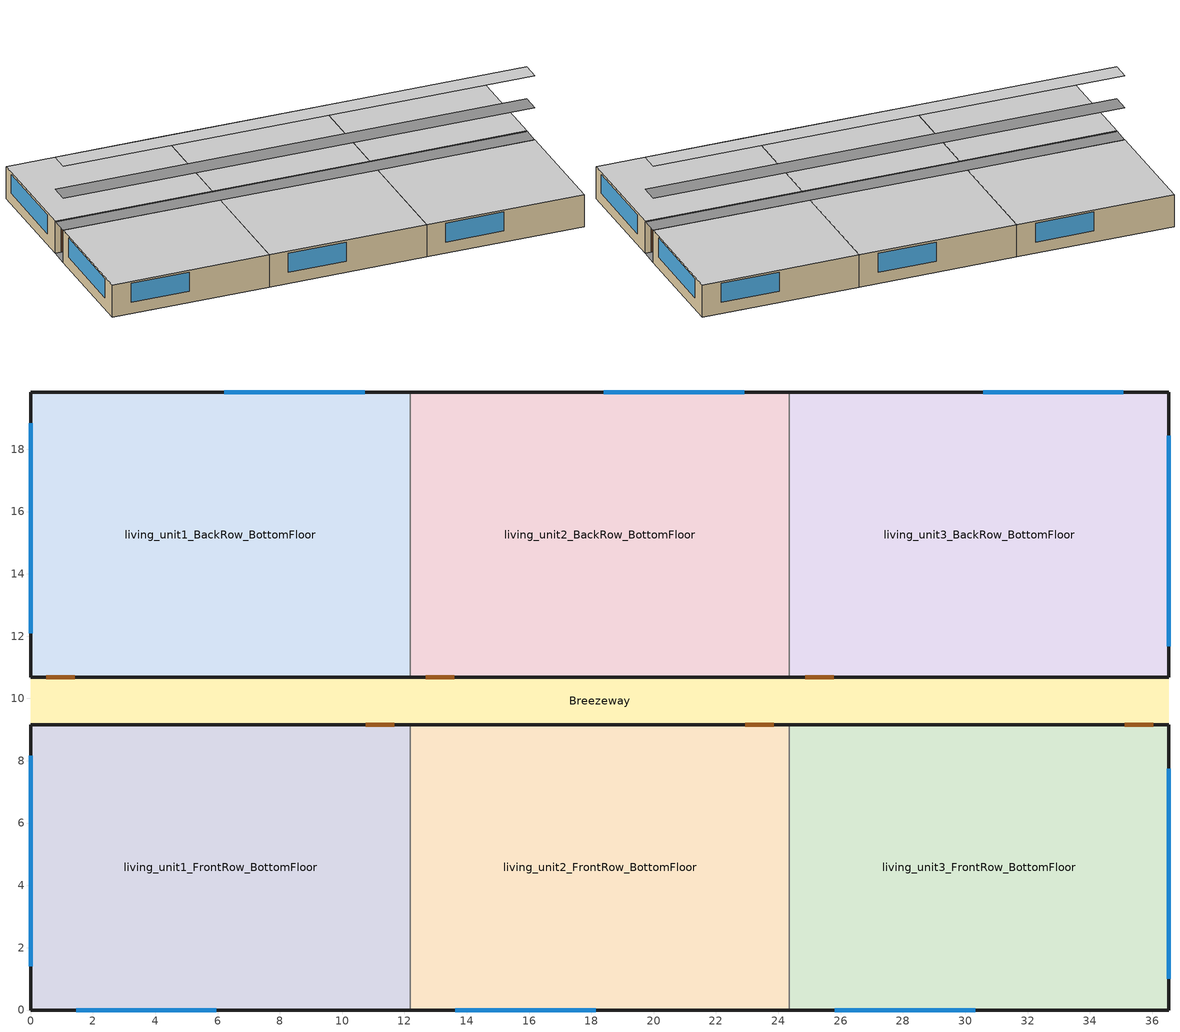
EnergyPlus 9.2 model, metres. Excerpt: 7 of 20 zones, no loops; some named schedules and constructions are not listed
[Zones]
living_unit1_FrontRow_BottomFloor
 floor ground (ext-floor-en-std-replaceme-res-replaceme): 12.18,0 0,0 0,9.16 12.18,9.16 z0.15
 wall outside (ext-wall-en-std-replaceme-res-replaceme): 12.18,9.16 0,9.16 0,0 12.18,0 z0.15:2.74
 wall to living_unit2_FrontRow_BottomFloor (interiorwall-res-replaceme): 12.18,0 12.18,9.16 z0.15:2.74
 window (ext-window-en-std-replaceme): 1.46,0 5.96,0 / 0,8.16 0,1.41 z1.07:2.59
 door (ext-door-en-std-replaceme): 11.68,9.16 10.76,9.16 z0.15:2.29
 ceiling to living_unit1_FrontRow_MiddleFloor (ceiling-floor-layer): 0,0 12.18,0 12.18,9.16 0,9.16 z2.74
living_unit2_FrontRow_BottomFloor
 floor ground (ext-floor-en-std-replaceme-res-replaceme): 24.36,0 12.18,0 12.18,9.16 24.36,9.16 z0.15
 wall outside (ext-wall-en-std-replaceme-res-replaceme): 12.18,0 24.36,0 / 24.36,9.16 12.18,9.16 z0.15:2.74
 wall to living_unit3_FrontRow_BottomFloor (interiorwall-res-replaceme): 24.36,0 24.36,9.16 z0.15:2.74
 window (ext-window-en-std-replaceme): 13.64,0 18.14,0 z1.07:2.59
 door (ext-door-en-std-replaceme): 23.86,9.16 22.94,9.16 z0.15:2.29
 ceiling to living_unit2_FrontRow_MiddleFloor (ceiling-floor-layer): 12.18,0 24.36,0 24.36,9.16 12.18,9.16 z2.74
living_unit3_FrontRow_BottomFloor
 floor ground (ext-floor-en-std-replaceme-res-replaceme): 36.54,0 24.36,0 24.36,9.16 36.54,9.16 z0.15
 wall outside (ext-wall-en-std-replaceme-res-replaceme): 24.36,0 36.54,0 36.54,9.16 24.36,9.16 z0.15:2.74
 window (ext-window-en-std-replaceme): 36.54,1 36.54,7.75 / 25.82,0 30.32,0 z1.07:2.59
 door (ext-door-en-std-replaceme): 36.04,9.16 35.12,9.16 z0.15:2.29
 ceiling to living_unit3_FrontRow_MiddleFloor (ceiling-floor-layer): 24.36,0 36.54,0 36.54,9.16 24.36,9.16 z2.74
living_unit1_BackRow_BottomFloor
 floor ground (ext-floor-en-std-replaceme-res-replaceme): 12.18,10.68 0,10.68 0,19.84 12.18,19.84 z0.15
 wall outside (ext-wall-en-std-replaceme-res-replaceme): 12.18,19.84 0,19.84 0,10.68 12.18,10.68 z0.15:2.74
 wall to living_unit2_BackRow_BottomFloor (interiorwall-res-replaceme): 12.18,10.68 12.18,19.84 z0.15:2.74
 window (ext-window-en-std-replaceme): 10.72,19.84 6.22,19.84 / 0,18.84 0,12.09 z1.07:2.59
 door (ext-door-en-std-replaceme): 0.5,10.68 1.41,10.68 z0.15:2.29
 ceiling to living_unit1_BackRow_MiddleFloor (ceiling-floor-layer): 0,10.68 12.18,10.68 12.18,19.84 0,19.84 z2.74
living_unit2_BackRow_BottomFloor
 floor ground (ext-floor-en-std-replaceme-res-replaceme): 24.36,10.68 12.18,10.68 12.18,19.84 24.36,19.84 z0.15
 wall outside (ext-wall-en-std-replaceme-res-replaceme): 12.18,10.68 24.36,10.68 / 24.36,19.84 12.18,19.84 z0.15:2.74
 wall to living_unit3_BackRow_BottomFloor (interiorwall-res-replaceme): 24.36,10.68 24.36,19.84 z0.15:2.74
 window (ext-window-en-std-replaceme): 22.9,19.84 18.4,19.84 z1.07:2.59
 door (ext-door-en-std-replaceme): 12.68,10.68 13.59,10.68 z0.15:2.29
 ceiling to living_unit2_BackRow_MiddleFloor (ceiling-floor-layer): 12.18,10.68 24.36,10.68 24.36,19.84 12.18,19.84 z2.74
living_unit3_BackRow_BottomFloor
 floor ground (ext-floor-en-std-replaceme-res-replaceme): 36.54,10.68 24.36,10.68 24.36,19.84 36.54,19.84 z0.15
 wall outside (ext-wall-en-std-replaceme-res-replaceme): 24.36,10.68 36.54,10.68 36.54,19.84 24.36,19.84 z0.15:2.74
 window (ext-window-en-std-replaceme): 36.54,11.68 36.54,18.43 / 35.08,19.84 30.58,19.84 z1.07:2.59
 door (ext-door-en-std-replaceme): 24.86,10.68 25.77,10.68 z0.15:2.29
 ceiling to living_unit3_BackRow_MiddleFloor (ceiling-floor-layer): 24.36,10.68 36.54,10.68 36.54,19.84 24.36,19.84 z2.74
Breezeway
 floor outside (ext-floor-en-std-replaceme-res-replaceme): 36.54,9.16 0,9.16 0,10.68 36.54,10.68 z0.15; 36.54,9.16 0,9.16 0,10.68 36.54,10.68 z2.74; 36.54,9.16 0,9.16 0,10.68 36.54,10.68 z5.33
 ceiling to attic (attic-ceiling-en-std-replaceme): 0,9.16 36.54,9.16 36.54,10.68 0,10.68 z7.92
[Building]
MF_Connecticut_Hartford-Bradley.Intl.AP.725080_gasfurnace_slab_IECC_2006: North Axis {deg}=0; Terrain=Suburbs; Loads Convergence Tolerance Value=0.04; Temperature Convergence Tolerance Value {deltaC}=0.4; Solar Distribution=FullExterior; Maximum Number of Warmup Days=25; Minimum Number of Warmup Days=6
[Site:Location]
Hartford Bradley Intl Ap_CT_USA Design_Conditions: Latitude {deg}=41.93; Longitude {deg}=-72.68; Time Zone {hr}=-5; Elevation {m}=49
[SizingPeriod:DesignDay]
Hartford Bradley Intl Ap Ann Clg .4% Condns DB=>MWB: Month=7; Day of Month=21; Day Type=SummerDesignDay; Maximum Dry-Bulb Temperature {C}=33.1; Daily Dry-Bulb Temperature Range {deltaC}=11.4; Humidity Condition Type=Wetbulb; Wetbulb or DewPoint at Maximum Dry-Bulb {C}=23; Barometric Pressure {Pa}=100738; Wind Speed {m/s}=4.5; Wind Direction {deg}=220; Rain Indicator=No; Snow Indicator=No; Daylight Saving Time Indicator=No; Solar Model Indicator=ASHRAEClearSky; Sky Clearness=1
[SizingPeriod:WeatherFileDays] Begin Day of Month=21; End Day of Month=22; Day of Week for Start Day=Monday; Use Weather File Daylight Saving Period=Yes; Use Weather File Rain and Snow Indicators=Yes
Name | Begin Month | End Month
WF1 | 1 | 1
WF2 | 7 | 7
[Site:WaterMainsTemperature]
Calculation Method=Correlation; Annual Average Outdoor Air Temperature {C}=10.3333; Maximum Difference In Monthly Average Outdoor Air Temperatures {deltaC}=25.6
[Material]
Lumber_2x4: Roughness=Rough; Thickness {m}=0.0890016; Conductivity {W/m-K}=0.115458; Density {kg/m3}=512.64; Specific Heat {J/kg-K}=767.58; Thermal Absorptance=0.9; Solar Absorptance=0.7; Visible Absorptance=0.7
[Construction]
ceiling-floor-layer: Lumber_2x4
[Zone] Multiplier=1
Breezeway; living_unit1_FrontRow_BottomFloor; living_unit2_FrontRow_BottomFloor; living_unit3_FrontRow_BottomFloor; living_unit1_BackRow_BottomFloor; living_unit2_BackRow_BottomFloor; living_unit3_BackRow_BottomFloor
[WindowShadingControl] Shading Type=ExteriorBlind; Construction with Shading=window_w_blinds; Shading Control Type=OnIfHighOutdoorAirTemperature; Setpoint {W/m2, W or deg C}=25; Shading Control Is Scheduled=Yes; Glare Control Is Active=No; Multiple Surface Control Type=Sequential
Name | Zone | Fenestration Surface 1 | Fenestration Surface 2
Shades-living_unit1_FrontRow_BottomFloor | living_unit1_FrontRow_BottomFloor | Window_ldf_unit1_FrontRow_BottomFloor | Window_sdl_unit3_FrontRow_BottomFloor
Shades-living_unit2_FrontRow_BottomFloor | living_unit2_FrontRow_BottomFloor | Window_ldf_unit2_FrontRow_BottomFloor
Shades-living_unit3_FrontRow_BottomFloor | living_unit3_FrontRow_BottomFloor | Window_sdr_unit3_FrontRow_BottomFloor | Window_ldf_unit3_FrontRow_BottomFloor
Shades-living_unit1_BackRow_BottomFloor | living_unit1_BackRow_BottomFloor | Window_ldb_unit1_BackRow_BottomFloor | Window_sdl_unit3_BackRow_BottomFloor
Shades-living_unit2_BackRow_BottomFloor | living_unit2_BackRow_BottomFloor | Window_ldb_unit2_BackRow_BottomFloor
Shades-living_unit3_BackRow_BottomFloor | living_unit3_BackRow_BottomFloor | Window_sdr_unit3_BackRow_BottomFloor | Window_ldb_unit3_BackRow_BottomFloor
[GroundHeatTransfer:Control]
gtp_control: Run Basement Preprocessor=no; Run Slab Preprocessor=Yes
[GroundHeatTransfer:Slab:Materials]
NMAT: Number of materials=2; ALBEDO: Surface Albedo: No Snow=0.16; ALBEDO: Surface Albedo: Snow=0.4; EPSLW: Surface Emissivity: No Snow=0.9; EPSLW: Surface Emissivity: Snow=0.9; Z0: Surface Roughness: No Snow {cm}=0.75; Z0: Surface Roughness: Snow {cm}=0.05; HIN: Indoor HConv: Downward Flow {W/m2-K}=6; HIN: Indoor HConv: Upward {W/m2-K}=9
[GroundHeatTransfer:Slab:MatlProps]
RHO: Slab Material density {kg/m3}=2300; RHO: Soil Density {kg/m3}=1200; CP: Slab CP {J/kg-K}=650; CP: Soil CP {J/kg-K}=1200; TCON: Slab k {W/m-K}=0.9; TCON: Soil k {W/m-K}=1
[GroundHeatTransfer:Slab:BoundConds]
EVTR: Is surface evapotranspiration modeled=FALSE; FIXBC: is the lower boundary at a fixed temperature=TRUE; TDEEPin {C}=10; USRHflag: Is the ground surface h specified by the user?=FALSE
[GroundHeatTransfer:Slab:BldgProps]
IYRS: Number of years to iterate=10; Shape: Slab shape=0; HBLDG: Building height {m}=4; TIN1: January Indoor Average Temperature Setpoint {C}=22.22; TIN2: February Indoor Average Temperature Setpoint {C}=22.22; TIN3: March Indoor Average Temperature Setpoint {C}=22.22; TIN4: April Indoor Average Temperature Setpoint {C}=22.22; TIN5: May Indoor Average Temperature Setpoint {C}=22.22; TIN6: June Indoor Average Temperature Setpoint {C}=23.88; TIN7: July Indoor Average Temperature Setpoint {C}=23.88; TIN8: August Indoor Average Temperature Setpoint {C}=23.88; TIN9: September Indoor Average Temperature Setpoint {C}=23.88; TIN10: October Indoor Average Temperature Setpoint {C}=22.22; TIN11: November Indoor Average Temperature Setpoint {C}=22.22; TIN12: December Indoor Average Temperature Setpoint {C}=22.22; TINAmp: Daily Indoor sine wave variation amplitude {deltaC}=0; ConvTol: Convergence Tolerance=0.1
[GroundHeatTransfer:Slab:Insulation]
RINS: R value of under slab insulation {m2-K/W}=0; DINS: Width of strip of under slab insulation {m}=0; RVINS: R value of vertical insulation {m2-K/W}=1.761; ZVINS: Depth of vertical insulation {m}=1.5; IVINS: Flag: Is there vertical insulation=1
[GroundHeatTransfer:Slab:EquivalentSlab]
APRatio: The area to perimeter ratio for this slab {m}=2.84365; SLABDEPTH: Thickness of slab on grade {m}=0.1; CLEARANCE: Distance from edge of slab to domain edge {m}=15; ZCLEARANCE: Distance from bottom of slab to domain bottom {m}=15
[People] Number of People Schedule=occupancy_sch; Number of People Calculation Method=People; Number of People=2; Fraction Radiant=0; Sensible Heat Fraction=autocalculate; Activity Level Schedule=activity_sch; Enable ASHRAE 55 Comfort Warnings=No; Mean Radiant Temperature Calculation Type=ZoneAveraged
Name | Zone or ZoneList
people_unit1_FrontRow_BottomFloor | living_unit1_FrontRow_BottomFloor
people_unit2_FrontRow_BottomFloor | living_unit2_FrontRow_BottomFloor
people_unit3_FrontRow_BottomFloor | living_unit3_FrontRow_BottomFloor
people_unit1_BackRow_BottomFloor | living_unit1_BackRow_BottomFloor
people_unit2_BackRow_BottomFloor | living_unit2_BackRow_BottomFloor
people_unit3_BackRow_BottomFloor | living_unit3_BackRow_BottomFloor
[Lights] Design Level Calculation Method=Watts/Area; Return Air Fraction=0; Fraction Radiant=0.6; Fraction Visible=0.2; Fraction Replaceable=0
Name | Zone or ZoneList | Schedule | Watts per Zone Floor Area {W/m2}
Living Hardwired Lighting1_FrontRow_BottomFloor | living_unit1_FrontRow_BottomFloor | LightingProfile_EELighting | 1.5
Living Plug-in Lighting1_FrontRow_BottomFloor | living_unit1_FrontRow_BottomFloor | LightingProfile | 0.3097
Living Hardwired Lighting2_FrontRow_BottomFloor | living_unit2_FrontRow_BottomFloor | LightingProfile_EELighting | 1.239
Living Plug-in Lighting2_FrontRow_BottomFloor | living_unit2_FrontRow_BottomFloor | LightingProfile_EELighting | 0.3097
Living Hardwired Lighting3_FrontRow_BottomFloor | living_unit3_FrontRow_BottomFloor | LightingProfile_EELighting | 1.239
Living Plug-in Lighting3_FrontRow_BottomFloor | living_unit3_FrontRow_BottomFloor | LightingProfile_EELighting | 0.3097
Living Hardwired Lighting1_BackRow_BottomFloor | living_unit1_BackRow_BottomFloor | LightingProfile_EELighting | 1.239
Living Plug-in Lighting1_BackRow_BottomFloor | living_unit1_BackRow_BottomFloor | LightingProfile_EELighting | 0.3097
Living Hardwired Lighting2_BackRow_BottomFloor | living_unit2_BackRow_BottomFloor | LightingProfile_EELighting | 1.239
Living Plug-in Lighting2_BackRow_BottomFloor | living_unit2_BackRow_BottomFloor | LightingProfile_EELighting | 0.3097
Living Hardwired Lighting3_BackRow_BottomFloor | living_unit3_BackRow_BottomFloor | LightingProfile_EELighting | 1.239
Living Plug-in Lighting3_BackRow_BottomFloor | living_unit3_BackRow_BottomFloor | LightingProfile_EELighting | 0.3097
[ElectricEquipment]
Name | Zone or ZoneList | Schedule | Design Level Calculation Method | Design Level {W} | Fraction Latent | Fraction Radiant | Fraction Lost | Watts per Zone Floor Area {W/m2}
Refrigerator1_FrontRow_BottomFloor | living_unit1_FrontRow_BottomFloor | Refrigerator | EquipmentLevel | 91.094 | 0 | 0 | 0
Misc Elec Load1_FrontRow_BottomFloor | living_unit1_FrontRow_BottomFloor | MiscPlugLoad | Watts/Area |  | 0.062439 | 0.411909 | 0.251045 | 2.46
Clothes Washer1_FrontRow_BottomFloor | living_unit1_FrontRow_BottomFloor | ClothesWasher | EquipmentLevel | 29.5818 | 0 | 0.48 | 0.2
Clothes Dryer1_FrontRow_BottomFloor | living_unit1_FrontRow_BottomFloor | ClothesDryer | EquipmentLevel | 222.113 | 0.05 | 0.09 | 0.8
Dishwasher1_FrontRow_BottomFloor | living_unit1_FrontRow_BottomFloor | Dishwasher | EquipmentLevel | 68.3276 | 0.15 | 0.36 | 0.25
Misc Elec Load21_FrontRow_BottomFloor | living_unit1_FrontRow_BottomFloor | always_avail | EquipmentLevel | 121.881 | 0.062439 | 0.411909 | 0.251045
Refrigerator2_FrontRow_BottomFloor | living_unit2_FrontRow_BottomFloor | Refrigerator | EquipmentLevel | 91.094 | 0 | 0 | 0
Misc Elec Load2_FrontRow_BottomFloor | living_unit2_FrontRow_BottomFloor | MiscPlugLoad | Watts/Area |  | 0.062439 | 0.411909 | 0.251045 | 2.46
Clothes Washer2_FrontRow_BottomFloor | living_unit2_FrontRow_BottomFloor | ClothesWasher | EquipmentLevel | 29.5818 | 0 | 0.48 | 0.2
Clothes Dryer2_FrontRow_BottomFloor | living_unit2_FrontRow_BottomFloor | ClothesDryer | EquipmentLevel | 222.113 | 0.05 | 0.09 | 0.8
Dishwasher2_FrontRow_BottomFloor | living_unit2_FrontRow_BottomFloor | Dishwasher | EquipmentLevel | 68.3276 | 0.15 | 0.36 | 0.25
Misc Elec Load22_FrontRow_BottomFloor | living_unit2_FrontRow_BottomFloor | always_avail | EquipmentLevel | 121.881 | 0.062439 | 0.411909 | 0.251045
Refrigerator3_FrontRow_BottomFloor | living_unit3_FrontRow_BottomFloor | Refrigerator | EquipmentLevel | 91.094 | 0 | 0 | 0
Misc Elec Load3_FrontRow_BottomFloor | living_unit3_FrontRow_BottomFloor | MiscPlugLoad | Watts/Area |  | 0.062439 | 0.411909 | 0.251045 | 2.46
Clothes Washer3_FrontRow_BottomFloor | living_unit3_FrontRow_BottomFloor | ClothesWasher | EquipmentLevel | 29.5818 | 0 | 0.48 | 0.2
Clothes Dryer3_FrontRow_BottomFloor | living_unit3_FrontRow_BottomFloor | ClothesDryer | EquipmentLevel | 222.113 | 0.05 | 0.09 | 0.8
Dishwasher3_FrontRow_BottomFloor | living_unit3_FrontRow_BottomFloor | Dishwasher | EquipmentLevel | 68.3276 | 0.15 | 0.36 | 0.25
Misc Elec Load23_FrontRow_BottomFloor | living_unit3_FrontRow_BottomFloor | always_avail | EquipmentLevel | 121.881 | 0.062439 | 0.411909 | 0.251045
Refrigerator1_BackRow_BottomFloor | living_unit1_BackRow_BottomFloor | Refrigerator | EquipmentLevel | 91.094 | 0 | 0 | 0
Misc Elec Load1_BackRow_BottomFloor | living_unit1_BackRow_BottomFloor | MiscPlugLoad | Watts/Area |  | 0.062439 | 0.411909 | 0.251045 | 2.46
Clothes Washer1_BackRow_BottomFloor | living_unit1_BackRow_BottomFloor | ClothesWasher | EquipmentLevel | 29.5818 | 0 | 0.48 | 0.2
Clothes Dryer1_BackRow_BottomFloor | living_unit1_BackRow_BottomFloor | ClothesDryer | EquipmentLevel | 222.113 | 0.05 | 0.09 | 0.8
Dishwasher1_BackRow_BottomFloor | living_unit1_BackRow_BottomFloor | Dishwasher | EquipmentLevel | 68.3276 | 0.15 | 0.36 | 0.25
Misc Elec Load21_BackRow_BottomFloor | living_unit1_BackRow_BottomFloor | always_avail | EquipmentLevel | 121.881 | 0.062439 | 0.411909 | 0.251045
Refrigerator2_BackRow_BottomFloor | living_unit2_BackRow_BottomFloor | Refrigerator | EquipmentLevel | 91.094 | 0 | 0 | 0
Misc Elec Load2_BackRow_BottomFloor | living_unit2_BackRow_BottomFloor | MiscPlugLoad | Watts/Area |  | 0.062439 | 0.411909 | 0.251045 | 2.46
Clothes Washer2_BackRow_BottomFloor | living_unit2_BackRow_BottomFloor | ClothesWasher | EquipmentLevel | 29.5818 | 0 | 0.48 | 0.2
Clothes Dryer2_BackRow_BottomFloor | living_unit2_BackRow_BottomFloor | ClothesDryer | EquipmentLevel | 222.113 | 0.05 | 0.09 | 0.8
Dishwasher2_BackRow_BottomFloor | living_unit2_BackRow_BottomFloor | Dishwasher | EquipmentLevel | 68.3276 | 0.15 | 0.36 | 0.25
Misc Elec Load22_BackRow_BottomFloor | living_unit2_BackRow_BottomFloor | always_avail | EquipmentLevel | 121.881 | 0.062439 | 0.411909 | 0.251045
Refrigerator3_BackRow_BottomFloor | living_unit3_BackRow_BottomFloor | Refrigerator | EquipmentLevel | 91.094 | 0 | 0 | 0
Misc Elec Load3_BackRow_BottomFloor | living_unit3_BackRow_BottomFloor | MiscPlugLoad | Watts/Area |  | 0.062439 | 0.411909 | 0.251045 | 2.46
Clothes Washer3_BackRow_BottomFloor | living_unit3_BackRow_BottomFloor | ClothesWasher | EquipmentLevel | 29.5818 | 0 | 0.48 | 0.2
Clothes Dryer3_BackRow_BottomFloor | living_unit3_BackRow_BottomFloor | ClothesDryer | EquipmentLevel | 222.113 | 0.05 | 0.09 | 0.8
Dishwasher3_BackRow_BottomFloor | living_unit3_BackRow_BottomFloor | Dishwasher | EquipmentLevel | 68.3276 | 0.15 | 0.36 | 0.25
Misc Elec Load23_BackRow_BottomFloor | living_unit3_BackRow_BottomFloor | always_avail | EquipmentLevel | 121.881 | 0.062439 | 0.411909 | 0.251045
[GasEquipment]
Name | Zone or ZoneList | Schedule | Design Level Calculation Method | Design Level {W} | Fraction Latent | Fraction Radiant | Fraction Lost | Power per Zone Floor Area {W/m2}
Cooking Range1_FrontRow_BottomFloor | living_unit1_FrontRow_BottomFloor | CookingRange | EquipmentLevel | 248.498 | 0.3 | 0.24 | 0.3
Misc Gas Load1_FrontRow_BottomFloor | living_unit1_FrontRow_BottomFloor | MiscPlugLoad | Watts/Area |  | 0.062439 | 0.411909 | 0.251045 | 0.297
Cooking Range2_FrontRow_BottomFloor | living_unit2_FrontRow_BottomFloor | CookingRange | EquipmentLevel | 248.498 | 0.3 | 0.24 | 0.3
Misc Gas Load2_FrontRow_BottomFloor | living_unit2_FrontRow_BottomFloor | MiscPlugLoad | Watts/Area |  | 0.062439 | 0.411909 | 0.251045 | 0.297
Cooking Range3_FrontRow_BottomFloor | living_unit3_FrontRow_BottomFloor | CookingRange | EquipmentLevel | 248.498 | 0.3 | 0.24 | 0.3
Misc Gas Load3_FrontRow_BottomFloor | living_unit3_FrontRow_BottomFloor | MiscPlugLoad | Watts/Area |  | 0.062439 | 0.411909 | 0.251045 | 0.297
Cooking Range1_BackRow_BottomFloor | living_unit1_BackRow_BottomFloor | CookingRange | EquipmentLevel | 248.498 | 0.3 | 0.24 | 0.3
Misc Gas Load1_BackRow_BottomFloor | living_unit1_BackRow_BottomFloor | MiscPlugLoad | Watts/Area |  | 0.062439 | 0.411909 | 0.251045 | 0.297
Cooking Range2_BackRow_BottomFloor | living_unit2_BackRow_BottomFloor | CookingRange | EquipmentLevel | 248.498 | 0.3 | 0.24 | 0.3
Misc Gas Load2_BackRow_BottomFloor | living_unit2_BackRow_BottomFloor | MiscPlugLoad | Watts/Area |  | 0.062439 | 0.411909 | 0.251045 | 0.297
Cooking Range3_BackRow_BottomFloor | living_unit3_BackRow_BottomFloor | CookingRange | EquipmentLevel | 248.498 | 0.3 | 0.24 | 0.3
Misc Gas Load3_BackRow_BottomFloor | living_unit3_BackRow_BottomFloor | MiscPlugLoad | Watts/Area |  | 0.062439 | 0.411909 | 0.251045 | 0.297
[ZoneInfiltration:EffectiveLeakageArea] Schedule=always_avail; Stack Coefficient=0.00029; Wind Coefficient=0.000231
Name | Zone | Effective Air Leakage Area {cm2}
Living_ShermanGrimsrud_unit1_FrontRow_BottomFloor | living_unit1_FrontRow_BottomFloor | 286.263
Living_ShermanGrimsrud_unit2_FrontRow_BottomFloor | living_unit2_FrontRow_BottomFloor | 252.072
Living_ShermanGrimsrud_unit3_FrontRow_BottomFloor | living_unit3_FrontRow_BottomFloor | 286.263
Living_ShermanGrimsrud_unit1_BackRow_BottomFloor | living_unit1_BackRow_BottomFloor | 286.263
Living_ShermanGrimsrud_unit2_BackRow_BottomFloor | living_unit2_BackRow_BottomFloor | 252.072
Living_ShermanGrimsrud_unit3_BackRow_BottomFloor | living_unit3_BackRow_BottomFloor | 286.263
[ZoneVentilation:DesignFlowRate] Schedule=always_avail; Design Flow Rate Calculation Method=Flow/Zone; Design Flow Rate {m3/s}=0.0212525; Ventilation Type=Exhaust; Fan Pressure Rise {Pa}=0; Fan Total Efficiency=1; Constant Term Coefficient=1; Temperature Term Coefficient=0; Velocity Term Coefficient=0; Velocity Squared Term Coefficient=0; Minimum Indoor Temperature {C}=-100; Maximum Indoor Temperature {C}=100; Delta Temperature {deltaC}=-100; Minimum Outdoor Temperature {C}=-100; Maximum Outdoor Temperature {C}=100; Maximum Wind Speed {m/s}=40
Name | Zone or ZoneList
Ventilation_unit1_FrontRow_BottomFloor | living_unit1_FrontRow_BottomFloor
Ventilation_unit2_FrontRow_BottomFloor | living_unit2_FrontRow_BottomFloor
Ventilation_unit3_FrontRow_BottomFloor | living_unit3_FrontRow_BottomFloor
Ventilation_unit1_BackRow_BottomFloor | living_unit1_BackRow_BottomFloor
Ventilation_unit2_BackRow_BottomFloor | living_unit2_BackRow_BottomFloor
Ventilation_unit3_BackRow_BottomFloor | living_unit3_BackRow_BottomFloor
[Exterior:Lights]
Name | Schedule | Design Level {W}
Exterior-Lights_unit1_FrontRow_BottomFloor; Exterior-Lights_unit2_FrontRow_BottomFloor; Exterior-Lights_unit3_FrontRow_BottomFloor; Exterior-Lights_unit1_BackRow_BottomFloor; Exterior-Lights_unit2_BackRow_BottomFloor; Exterior-Lights_unit3_BackRow_BottomFloor; Exterior-Lights_unit1_FrontRow_MiddleFloor; Exterior-Lights_unit2_FrontRow_MiddleFloor; Exterior-Lights_unit3_FrontRow_MiddleFloor; Exterior-Lights_unit1_BackRow_MiddleFloor; Exterior-Lights_unit2_BackRow_MiddleFloor; Exterior-Lights_unit3_BackRow_MiddleFloor; Exterior-Lights_unit1_FrontRow_TopFloor; Exterior-Lights_unit2_FrontRow_TopFloor | ExteriorLightingProfile | 30
Garage-Lights_unit1_FrontRow_BottomFloor; Garage-Lights_unit2_FrontRow_BottomFloor; Garage-Lights_unit3_FrontRow_BottomFloor; Garage-Lights_unit1_BackRow_BottomFloor; Garage-Lights_unit2_BackRow_BottomFloor; Garage-Lights_unit3_BackRow_BottomFloor; Garage-Lights_unit1_FrontRow_MiddleFloor; Garage-Lights_unit2_FrontRow_MiddleFloor; Garage-Lights_unit3_FrontRow_MiddleFloor; Garage-Lights_unit1_BackRow_MiddleFloor; Garage-Lights_unit2_BackRow_MiddleFloor; Garage-Lights_unit3_BackRow_MiddleFloor; Garage-Lights_unit1_FrontRow_TopFloor; Garage-Lights_unit2_FrontRow_TopFloor | LightingProfile | 6
